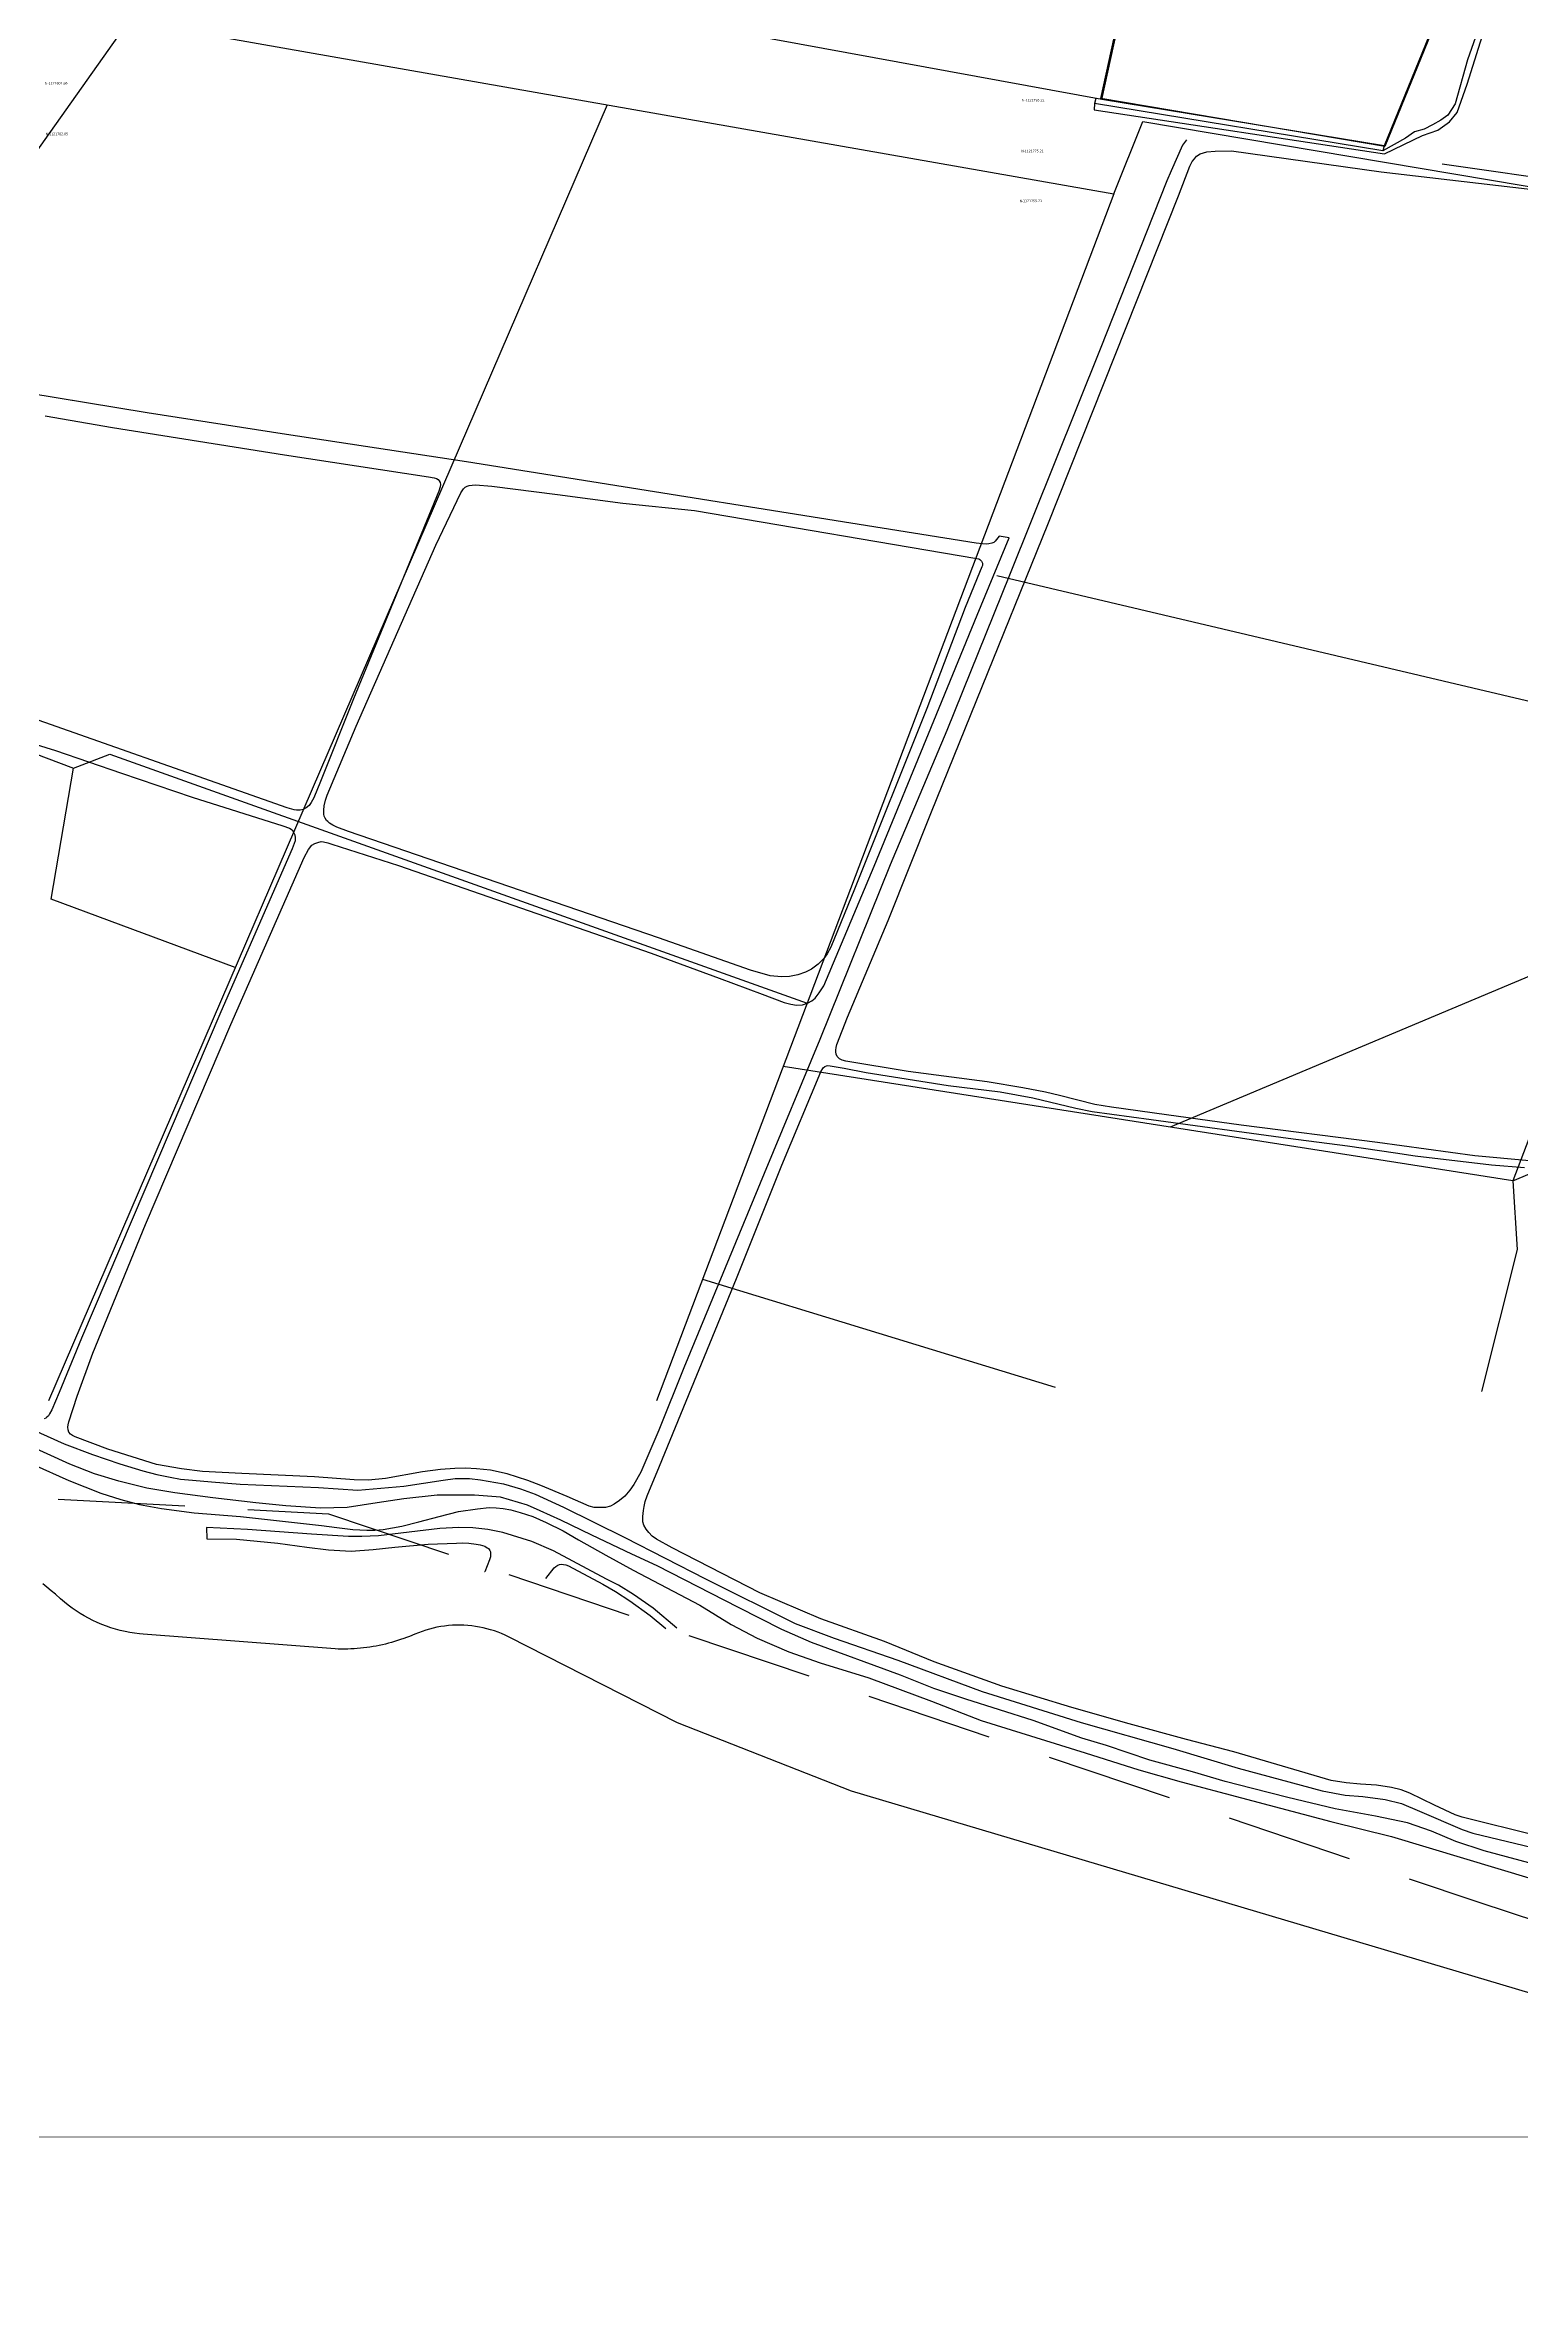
# Model space of a CAD drawing. Header units: metres. Extents: x 2 to 659295185, y -28 to 1124222152.
# Drawn here: x 656922 to 657504, y 1120925 to 1121817 of the extents above; entities that cross this region are included whole.
import ezdxf

# ---------------------------------------------------------------- set-up
doc = ezdxf.new("R2010")
doc.units = ezdxf.units.M
doc.header["$MEASUREMENT"] = 0
doc.linetypes.add('HIDDEN', pattern=[0.375, 0.25, -0.125])
for name, color, linetype, lineweight in [('area verde', 76, 'CONTINUOUS', 13), ('AT', 210, 'CONTINUOUS', 50), ('Limite Municipio', 1, 'HIDDEN', 30)]:
    doc.layers.add(name, color=color, linetype=linetype, lineweight=lineweight)
for name, color, linetype in [('CERCA', 7, 'CONTINUOUS'), ('División Parroquial', 130, 'CONTINUOUS'), ('MANZANA', 30, 'CONTINUOUS'), ('Numero de manzana', 6, 'CONTINUOUS'), ('Parcelas', 140, 'CONTINUOUS'), ('VERT.', 7, 'CONTINUOUS')]:
    doc.layers.add(name, color=color, linetype=linetype)
doc.styles.get("Standard").update_dxf_attribs({"font": 'tahoma.ttf'})

msp = doc.modelspace()

# ---------------------------------------------------------------- linework, layer by layer
at = {"layer": 'area verde', "lineweight": -3}
for p, q in [((657335.5435, 1121794.0726), (657335.3979, 1121791.5768)), ((657335.9934, 1121796.0213), (657335.5435, 1121794.0726)), ((657449.8028, 1121777.2509), (657449.2096, 1121775.3408))]:
    msp.add_line(p, q, dxfattribs=at)
at = {"layer": 'AT', "lineweight": -3}
msp.add_line((657338.4517, 1121795.6159), (657046.9419, 1121849.0303), dxfattribs=at)
at = {"layer": 'AT', "lineweight": 0}
msp.add_line((657343.1385, 1121817.1109), (657338.4517, 1121795.6159), dxfattribs=at)
at = {"layer": 'CERCA', "lineweight": 0}
msp.add_line((653811.9891, 1120992.707), (662155.7364, 1120989.7879), dxfattribs=at)
at = {"layer": 'División Parroquial', "color": 1, "flags": 128}
msp.add_lwpolyline([(657775.8941, 1120968.3047), (657239.5762, 1121128.0222), (657170.9625, 1121155.0167), (657104.5999, 1121188.7598), (657102.992, 1121189.5397), (657101.5902, 1121190.1495), (657100.1719, 1121190.7094), (657098.7289, 1121191.2293), (657097.2694, 1121191.6892), (657095.8016, 1121192.0991), (657094.3091, 1121192.4591), (657092.8166, 1121192.769), (657091.3076, 1121193.0289), (657089.7904, 1121193.2289), (657088.2649, 1121193.3789), (657086.7394, 1121193.4789), (657085.2139, 1121193.5188), (657083.6802, 1121193.5088), (657082.1547, 1121193.4489), (657080.6293, 1121193.3289), (657079.1038, 1121193.1589), (657077.5948, 1121192.939), (657076.0858, 1121192.659), (657074.5933, 1121192.3291), (657073.109, 1121191.9492), (657071.6413, 1121191.5193), (657070.19, 1121191.0394), (657068.7552, 1121190.5095), (657067.337, 1121189.9196), (657065.2837, 1121189.0698), (657064.1211, 1121188.6198), (657062.9502, 1121188.1899), (657061.7628, 1121187.79), (657060.5754, 1121187.4001), (657059.3797, 1121187.0302), (657058.1758, 1121186.6802), (657056.9719, 1121186.3603), (657055.7598, 1121186.0504), (657054.5394, 1121185.7704), (657053.319, 1121185.5105), (657052.0904, 1121185.2705), (657050.8618, 1121185.0506), (657049.6249, 1121184.8506), (657048.388, 1121184.6706), (657047.1429, 1121184.5207), (657045.8978, 1121184.3807), (657044.6526, 1121184.2707), (657043.4075, 1121184.1807), (657042.1541, 1121184.1208), (657040.909, 1121184.0708), (657039.6557, 1121184.0508), (657038.4105, 1121184.0408), (657037.1572, 1121184.0608), (657035.9038, 1121184.1108), (656960.2317, 1121189.9196), (656958.7144, 1121190.0596), (656956.8097, 1121190.2995), (656954.9131, 1121190.5994), (656953.0248, 1121190.9594), (656951.153, 1121191.3893), (656949.2977, 1121191.8892), (656947.4589, 1121192.4491), (656945.6448, 1121193.0789), (656943.8472, 1121193.7588), (656942.0743, 1121194.5086), (656940.3345, 1121195.3285), (656938.6276, 1121196.1983), (656936.9454, 1121197.1281), (656935.2962, 1121198.1179), (656933.6801, 1121199.1577), (656932.1051, 1121200.2675), (656930.5714, 1121201.4172), (656929.0789, 1121202.627), (656927.6276, 1121203.8867), (656925.5497, 1121205.7164), (656923.9005, 1121207.1061), (656922.2348, 1121208.4658), (656920.5444, 1121209.7955)], dxfattribs=at)
at = {"layer": 'Limite Municipio', "color": 4, "linetype": 'HIDDEN', "lineweight": -3, "ltscale": 200}
msp.add_lwpolyline([(655075.1492, 1121432.9456), (655547.0836, 1121394.8533), (655944.8136, 1121234.456), (655995.8801, 1121134.8063), (656136.1667, 1121081.4471), (656500.4186, 1121135.906), (656701.9718, 1121255.4717), (657033.331, 1121237.4654), (657486.7123, 1121084.2965), (657757.634, 1120995.3682), (658133.0216, 1120872.1497)], dxfattribs=at)
at = {"layer": 'MANZANA', "lineweight": -2}
for p, q in [((657497.8359, 1121854.3998), (657482.6883, 1121811.3086)), ((657482.5152, 1121801.6905), (657490.0766, 1121825.4957)), ((657482.6883, 1121811.3086), (657477.7243, 1121793.9221)), ((657478.5077, 1121790.5028), (657482.5152, 1121801.6905)), ((657449.2096, 1121775.3408), (657335.5435, 1121794.0726)), ((657477.7243, 1121793.9221), (657474.896, 1121789.373)), ((657461.7769, 1121782.7944), (657458.1673, 1121780.3124)), ((657465.6029, 1121783.9141), (657461.7769, 1121782.7944)), ((657464.9598, 1121781.3646), (657470.9792, 1121783.4942)), ((657468.8848, 1121785.5938), (657465.6029, 1121783.9141)), ((657472.1666, 1121787.4834), (657468.8848, 1121785.5938)), ((657470.9792, 1121783.4942), (657475.5639, 1121786.7236)), ((657474.896, 1121789.373), (657472.1666, 1121787.4834)), ((657475.5639, 1121786.7236), (657478.5077, 1121790.5028)), ((657370.1903, 1121777.5254), (657365.7375, 1121767.4375)), ((657371.8229, 1121779.635), (657370.1903, 1121777.5254)), ((657375.7974, 1121773.2363), (657377.2157, 1121774.1261)), ((657377.2157, 1121774.1261), (657379.8462, 1121774.906)), ((657379.8462, 1121774.906), (657383.128, 1121775.2559)), ((657383.128, 1121775.2559), (657389.5927, 1121775.2859)), ((657389.5927, 1121775.2859), (657448.5835, 1121767.0276)), ((657458.1673, 1121780.3124), (657449.2096, 1121775.3408)), ((657449.9212, 1121774.0911), (657464.9598, 1121781.3646)), ((657365.7375, 1121767.4375), (657364.0059, 1121763.5583)), ((657368.6318, 1121757.6095), (657373.0763, 1121769.3471)), ((657373.0763, 1121769.3471), (657374.0493, 1121771.1267)), ((657374.0493, 1121771.1267), (657374.9234, 1121772.2365)), ((657374.9234, 1121772.2365), (657375.7974, 1121773.2363)), ((657448.5835, 1121767.0276), (657514.039, 1121759.4691)), ((657364.0059, 1121763.5583), (657337.7759, 1121697.0818)), ((657347.9347, 1121705.6401), (657368.6318, 1121757.6095)), ((657317.0458, 1121627.8659), (657347.9347, 1121705.6401)), ((657337.7759, 1121697.0818), (657302.0136, 1121607.89)), ((656961.6994, 1121671.9769), (656900.8368, 1121681.9949)), ((656921.4844, 1121670.8072), (656948.135, 1121666.1681)), ((657016.7404, 1121663.3687), (656961.6994, 1121671.9769)), ((656948.135, 1121666.1681), (657015.8993, 1121655.4103)), ((657087.6876, 1121652.6209), (657016.7404, 1121663.3687)), ((657015.8993, 1121655.4103), (657072.7049, 1121646.7021)), ((657288.8038, 1121620.4474), (657087.6876, 1121652.6209)), ((657076.7866, 1121641.0732), (657043.1766, 1121559.0799)), ((657072.7049, 1121646.7021), (657075.0055, 1121646.2621)), ((657075.0055, 1121646.2621), (657075.8878, 1121646.0522)), ((657075.6735, 1121619.7275), (657085.4448, 1121640.3434)), ((657075.8878, 1121646.0522), (657076.5475, 1121645.6123)), ((657076.5475, 1121645.6123), (657076.9845, 1121645.0524)), ((657077.3226, 1121642.7329), (657076.7866, 1121641.0732)), ((657076.9845, 1121645.0524), (657077.3144, 1121644.3925)), ((657077.3144, 1121644.3925), (657077.4298, 1121643.6227)), ((657077.4298, 1121643.6227), (657077.3226, 1121642.7329)), ((657085.4448, 1121640.3434), (657086.5332, 1121641.893)), ((657086.5332, 1121641.893), (657087.1846, 1121642.5629)), ((657087.1846, 1121642.5629), (657087.9515, 1121643.0028)), ((657087.9515, 1121643.0028), (657088.8256, 1121643.2328)), ((657088.8256, 1121643.2328), (657089.9223, 1121643.4527)), ((657089.9223, 1121643.4527), (657091.2334, 1121643.4627)), ((657091.2334, 1121643.4627), (657097.7063, 1121643.0428)), ((657097.7063, 1121643.0428), (657123.5818, 1121639.7335)), ((657123.5818, 1121639.7335), (657149.3501, 1121636.3042)), ((657149.3501, 1121636.3042), (657177.6333, 1121633.3348)), ((657177.6333, 1121633.3348), (657289.0512, 1121614.4686)), ((657289.0759, 1121558.73), (657317.0458, 1121627.8659)), ((657289.2573, 1121592.1332), (657301.8322, 1121622.597)), ((657297.8907, 1121623.2468), (657296.3652, 1121621.3572)), ((657301.8322, 1121622.597), (657297.8907, 1121623.2468)), ((657044.2073, 1121548.2521), (657075.6735, 1121619.7275)), ((657291.327, 1121620.2374), (657288.8038, 1121620.4474)), ((657289.0512, 1121614.4686), (657289.818, 1121614.2587)), ((657289.818, 1121614.2587), (657290.2551, 1121614.0387)), ((657290.2551, 1121614.0387), (657290.5849, 1121613.8188)), ((657290.5849, 1121613.8188), (657290.9147, 1121613.3788)), ((657290.9147, 1121613.3788), (657291.1374, 1121612.9289)), ((657292.7535, 1121620.1275), (657291.327, 1121620.2374)), ((657293.8502, 1121620.2474), (657292.7535, 1121620.1275)), ((657294.9387, 1121620.4674), (657293.8502, 1121620.2474)), ((657295.8128, 1121620.8073), (657294.9387, 1121620.4674)), ((657296.3652, 1121621.3572), (657295.8128, 1121620.8073)), ((657302.0136, 1121607.89), (657277.2926, 1121546.6224)), ((657290.1726, 1121608.9497), (657284.5324, 1121595.0926)), ((657291.0384, 1121611.1593), (657290.1726, 1121608.9497)), ((657291.2528, 1121611.7192), (657291.0384, 1121611.1593)), ((657291.1374, 1121612.9289), (657291.2528, 1121612.599)), ((657291.2528, 1121612.599), (657291.2528, 1121612.1591)), ((657291.2528, 1121612.1591), (657291.2528, 1121611.7192)), ((657284.5324, 1121595.0926), (657269.3683, 1121555.2107)), ((657272.1307, 1121550.3617), (657289.2573, 1121592.1332)), ((657016.9548, 1121516.0587), (656880.3129, 1121564.2288)), ((657043.1766, 1121559.0799), (657030.1646, 1121526.5065)), ((657269.3683, 1121555.2107), (657240.8624, 1121483.9752)), ((657270.9763, 1121513.8591), (657289.0759, 1121558.73)), ((656908.2333, 1121544.1129), (656925.5743, 1121538.6541)), ((657032.8198, 1121520.9876), (657044.2073, 1121548.2521)), ((657248.6053, 1121493.0733), (657272.1307, 1121550.3617)), ((657277.2926, 1121546.6224), (657254.8474, 1121493.5432)), ((656925.5743, 1121538.6541), (656951.6889, 1121529.7059)), ((656951.6889, 1121529.7059), (656979.5681, 1121520.3178)), ((657030.1646, 1121526.5065), (657027.46, 1121519.9679)), ((656979.5681, 1121520.3178), (657015.2314, 1121508.9701)), ((657019.7007, 1121515.2888), (657016.9548, 1121516.0587)), ((657020.6819, 1121515.0788), (657019.7007, 1121515.2888)), ((657022.1084, 1121515.0788), (657020.6819, 1121515.0788)), ((657023.3123, 1121515.4188), (657022.1084, 1121515.0788)), ((657024.5162, 1121516.0886), (657023.3123, 1121515.4188)), ((657025.6047, 1121516.9785), (657024.5162, 1121516.0886)), ((657026.4787, 1121518.1982), (657025.6047, 1121516.9785)), ((657027.46, 1121519.9679), (657026.4787, 1121518.1982)), ((657031.4263, 1121515.1188), (657031.5252, 1121516.7785)), ((657031.4263, 1121513.5792), (657031.4263, 1121515.1188)), ((657031.5252, 1121516.7785), (657032.0612, 1121519.108)), ((657032.0612, 1121519.108), (657032.8198, 1121520.9876)), ((657015.2314, 1121508.9701), (657017.8701, 1121507.9803)), ((657017.8701, 1121507.9803), (657018.9668, 1121507.3304)), ((657018.9668, 1121507.3304), (657019.5193, 1121506.4406)), ((657019.5193, 1121506.4406), (657020.0717, 1121505.3408)), ((657031.6489, 1121512.7993), (657031.4263, 1121513.5792)), ((657031.987, 1121512.0295), (657031.6489, 1121512.7993)), ((657032.5394, 1121511.0397), (657031.987, 1121512.0295)), ((657032.9765, 1121510.5998), (657032.5394, 1121511.0397)), ((657033.7433, 1121509.9399), (657032.9765, 1121510.5998)), ((657034.9555, 1121509.1701), (657033.7433, 1121509.9399)), ((657036.6046, 1121508.4002), (657034.9555, 1121509.1701)), ((657041.2141, 1121506.7605), (657036.6046, 1121508.4002)), ((657163.4752, 1121464.7191), (657041.2141, 1121506.7605)), ((657254.064, 1121471.5377), (657270.9763, 1121513.8591)), ((657018.9998, 1121499.9119), (656990.7907, 1121435.535)), ((657020.08, 1121503.0213), (657018.9998, 1121499.9119)), ((657020.0717, 1121505.3408), (657020.1872, 1121504.2311)), ((657020.1872, 1121504.2311), (657020.08, 1121503.0213)), ((657023.7246, 1121496.4027), (657025.4645, 1121499.612)), ((657025.4645, 1121499.612), (657026.7756, 1121501.2817)), ((657026.7756, 1121501.2817), (657027.864, 1121501.9415)), ((657027.864, 1121501.9415), (657029.0679, 1121502.3914)), ((657029.0679, 1121502.3914), (657030.379, 1121502.7314)), ((657030.379, 1121502.7314), (657031.3685, 1121502.6214)), ((657031.3685, 1121502.6214), (657033.0177, 1121502.3014)), ((657033.0177, 1121502.3014), (657034.6586, 1121501.7516)), ((657034.6586, 1121501.7516), (657060.8887, 1121493.3533)), ((656994.757, 1121430.576), (657023.7246, 1121496.4027)), ((657060.8887, 1121493.3533), (657160.5397, 1121458.7303)), ((657254.8474, 1121493.5432), (657227.1001, 1121424.6273)), ((657228.6504, 1121445.8729), (657248.6053, 1121493.0733)), ((657240.8624, 1121483.9752), (657231.5364, 1121461.0398)), ((657238.0176, 1121433.4155), (657254.064, 1121471.5377)), ((657199.7981, 1121451.9417), (657163.4752, 1121464.7191)), ((657160.5397, 1121458.7303), (657187.4294, 1121448.7923)), ((657226.4157, 1121454.3812), (657223.7936, 1121452.3816)), ((657228.7081, 1121456.6008), (657226.4157, 1121454.3812)), ((657230.0192, 1121458.3804), (657228.7081, 1121456.6008)), ((657231.5364, 1121461.0398), (657230.0192, 1121458.3804)), ((657187.4294, 1121448.7923), (657204.3334, 1121442.5536)), ((657207.5905, 1121449.7621), (657199.7981, 1121451.9417)), ((657211.9773, 1121449.3422), (657207.5905, 1121449.7621)), ((657215.1519, 1121449.4622), (657211.9773, 1121449.3422)), ((657218.4338, 1121450.1421), (657215.1519, 1121449.4622)), ((657221.5012, 1121451.1519), (657218.4338, 1121450.1421)), ((657223.7936, 1121452.3816), (657221.5012, 1121451.1519)), ((657226.9105, 1121442.9935), (657228.6504, 1121445.8729)), ((656990.7907, 1121435.535), (656935.7992, 1121306.7712)), ((657204.3334, 1121442.5536), (657213.1152, 1121439.2743)), ((657213.1152, 1121439.2743), (657215.7456, 1121438.5144)), ((657215.7456, 1121438.5144), (657217.939, 1121438.1945)), ((657217.939, 1121438.1945), (657220.2396, 1121438.3145)), ((657220.2396, 1121438.3145), (657222.3258, 1121438.9843)), ((657222.3258, 1121438.9843), (657223.9585, 1121439.8842)), ((657223.9585, 1121439.8842), (657225.2696, 1121440.9939)), ((657225.2696, 1121440.9939), (657226.9105, 1121442.9935)), ((656961.1304, 1121351.6821), (656994.757, 1121430.576)), ((657233.903, 1121422.6677), (657238.0176, 1121433.4155)), ((657227.1001, 1121424.6273), (657205.1909, 1121371.778)), ((657233.4742, 1121420.4581), (657233.5731, 1121421.4479)), ((657233.4742, 1121419.7882), (657233.4742, 1121420.4581)), ((657233.5896, 1121418.7984), (657233.4742, 1121419.7882)), ((657233.5731, 1121421.4479), (657233.903, 1121422.6677)), ((657234.0349, 1121417.9186), (657233.5896, 1121418.7984)), ((657234.9089, 1121417.0388), (657234.0349, 1121417.9186)), ((657235.8985, 1121416.4889), (657234.9089, 1121417.0388)), ((657212.1916, 1121375.0174), (657227.4794, 1121411.9098)), ((657227.4794, 1121411.9098), (657228.4607, 1121413.4695)), ((657228.4607, 1121413.4695), (657229.1204, 1121414.0194)), ((657229.1204, 1121414.0194), (657229.7718, 1121414.2494)), ((657229.7718, 1121414.2494), (657230.3243, 1121414.3594)), ((657230.3243, 1121414.3594), (657231.1983, 1121414.2494)), ((657231.1983, 1121414.2494), (657236.6818, 1121413.2796)), ((657237.4322, 1121416.049), (657235.8985, 1121416.4889)), ((657236.6818, 1121413.2796), (657245.4554, 1121411.6599)), ((657261.9965, 1121411.9598), (657237.4322, 1121416.049)), ((657245.4554, 1121411.6599), (657277.8038, 1121406.491)), ((657293.1411, 1121407.8907), (657261.9965, 1121411.9598)), ((657277.8038, 1121406.491), (657298.3112, 1121403.9315)), ((657307.2827, 1121405.5211), (657293.1411, 1121407.8907)), ((657298.3112, 1121403.9315), (657311.1418, 1121401.6619)), ((657316.1717, 1121403.9015), (657307.2827, 1121405.5211)), ((657311.1418, 1121401.6619), (657328.1447, 1121397.5328)), ((657321.6552, 1121402.5917), (657316.1717, 1121403.9015)), ((657335.5907, 1121399.0125), (657321.6552, 1121402.5917)), ((657342.1709, 1121397.9327), (657335.5907, 1121399.0125)), ((657328.1447, 1121397.5328), (657334.6095, 1121396.243)), ((657334.6095, 1121396.243), (657357.8627, 1121393.0237)), ((657363.874, 1121394.9333), (657342.1709, 1121397.9327)), ((657357.8627, 1121393.0237), (657411.9142, 1121385.6352)), ((657393.3776, 1121390.8541), (657363.874, 1121394.9333)), ((657447.2065, 1121384.0155), (657393.3776, 1121390.8541)), ((657411.9142, 1121385.6352), (657435.2665, 1121382.6358)), ((657435.2665, 1121382.6358), (657454.2402, 1121379.8464)), ((657485.5826, 1121378.6566), (657447.2065, 1121384.0155)), ((657194.1992, 1121330.2565), (657212.1916, 1121375.0174)), ((657454.2402, 1121379.8464), (657462.0242, 1121378.6666)), ((657462.0242, 1121378.6666), (657492.0639, 1121375.1473)), ((657507.0713, 1121376.757), (657485.5826, 1121378.6566)), ((657492.0639, 1121375.1473), (657505.1088, 1121374.0975)), ((657205.1909, 1121371.778), (657173.4279, 1121295.1036)), ((656940.3179, 1121300.8225), (656961.1304, 1121351.6821)), ((657163.8463, 1121256.2415), (657194.1992, 1121330.2565)), ((656935.7992, 1121306.7712), (656927.0174, 1121285.2856)), ((656934.15, 1121283.8759), (656940.3179, 1121300.8225)), ((657173.4279, 1121295.1036), (657163.5659, 1121270.5086)), ((656927.0174, 1121285.2856), (656924.0901, 1121278.517)), ((656930.794, 1121273.688), (656934.15, 1121283.8759)), ((656904.8113, 1121276.0075), (656928.9716, 1121265.0497)), ((656921.806, 1121275.1977), (656921.1463, 1121274.9677)), ((656922.2348, 1121275.5276), (656921.806, 1121275.1977)), ((656922.7873, 1121276.0775), (656922.2348, 1121275.5276)), ((656923.216, 1121276.8573), (656922.7873, 1121276.0775)), ((656924.0901, 1121278.517), (656923.216, 1121276.8573)), ((656931.198, 1121256.9814), (656913.2963, 1121265.1997)), ((656930.4724, 1121271.5784), (656930.5796, 1121272.5782)), ((656930.5878, 1121270.5886), (656930.4724, 1121271.5784)), ((656930.5796, 1121272.5782), (656930.794, 1121273.688)), ((656930.8105, 1121269.6988), (656930.5878, 1121270.5886)), ((656931.4701, 1121268.929), (656930.8105, 1121269.6988)), ((656932.2452, 1121268.3791), (656931.4701, 1121268.929)), ((656933.3419, 1121267.8292), (656932.2452, 1121268.3791)), ((656946.2962, 1121262.9102), (656933.3419, 1121267.8292)), ((657163.5659, 1121270.5086), (657156.5157, 1121253.882)), ((656899.4927, 1121264.6998), (656930.7857, 1121250.5727)), ((656928.9716, 1121265.0497), (656940.1612, 1121260.9006)), ((656940.9693, 1121253.1622), (656931.198, 1121256.9814)), ((656940.1612, 1121260.9006), (656950.9221, 1121257.1813)), ((656965.4925, 1121256.9114), (656946.2962, 1121262.9102)), ((656950.9221, 1121257.1813), (656960.0255, 1121254.3519)), ((656975.2556, 1121255.1917), (656965.4925, 1121256.9114)), ((657158.9647, 1121244.6039), (657163.8463, 1121256.2415)), ((656930.7857, 1121250.5727), (656943.4101, 1121245.5337)), ((656950.6252, 1121250.3227), (656940.9693, 1121253.1622)), ((656961.5922, 1121247.6033), (656950.6252, 1121250.3227)), ((656960.0255, 1121254.3519), (656965.6244, 1121252.9322)), ((656972.6664, 1121245.6637), (656961.5922, 1121247.6033)), ((656965.6244, 1121252.9322), (656970.7781, 1121251.8524)), ((656970.7781, 1121251.8524), (656974.9422, 1121251.0926)), ((656974.9422, 1121251.0926), (656979.6588, 1121250.6727)), ((656983.5921, 1121254.122), (656975.2556, 1121255.1917)), ((656979.6588, 1121250.6727), (656987.1131, 1121250.0428)), ((656999.0448, 1121253.4121), (656983.5921, 1121254.122)), ((656987.1131, 1121250.0428), (656998.4016, 1121249.203)), ((656998.4016, 1121249.203), (657029.3153, 1121247.7933)), ((657027.7568, 1121251.9924), (656999.0448, 1121253.4121)), ((657043.4322, 1121250.8426), (657027.7568, 1121251.9924)), ((657029.3153, 1121247.7933), (657044.8752, 1121246.7535)), ((657049.0229, 1121250.7626), (657043.4322, 1121250.8426)), ((657044.8752, 1121246.7535), (657062.9501, 1121248.3831)), ((657055.8175, 1121251.3425), (657049.0229, 1121250.7626)), ((657070.3796, 1121253.952), (657055.8175, 1121251.3425)), ((657062.9501, 1121248.3831), (657078.5018, 1121250.7726)), ((657077.4958, 1121254.9718), (657070.3796, 1121253.952)), ((657083.0865, 1121255.3317), (657077.4958, 1121254.9718)), ((657078.5018, 1121250.7726), (657083.3256, 1121251.3525)), ((657087.3578, 1121255.4617), (657083.0865, 1121255.3317)), ((657083.3256, 1121251.3525), (657088.908, 1121251.3725)), ((657091.7446, 1121255.1518), (657087.3578, 1121255.4617)), ((657088.908, 1121251.3725), (657093.2948, 1121250.8426)), ((657097.2281, 1121254.6219), (657091.7446, 1121255.1518)), ((657093.2948, 1121250.8426), (657102.291, 1121249.223)), ((657103.8083, 1121253.2122), (657097.2281, 1121254.6219)), ((657102.291, 1121249.223), (657109.0939, 1121247.2634)), ((657111.9304, 1121250.5927), (657103.8083, 1121253.2122)), ((657117.0841, 1121248.6231), (657111.9304, 1121250.5927)), ((657127.4079, 1121244.244), (657117.0841, 1121248.6231)), ((657153.7946, 1121249.003), (657152.1619, 1121246.7935)), ((657156.5157, 1121253.882), (657153.7946, 1121249.003)), ((656943.4101, 1121245.5337), (656951.3096, 1121243.1342)), ((656951.3096, 1121243.1342), (656958.6649, 1121241.1846)), ((656958.6649, 1121241.1846), (656967.4385, 1121239.5549)), ((656967.4385, 1121239.5549), (656980.2608, 1121237.8453)), ((656987.6903, 1121243.7441), (656972.6664, 1121245.6637)), ((657004.685, 1121241.7145), (656987.6903, 1121243.7441)), ((657016.526, 1121240.5547), (657004.685, 1121241.7145)), ((657030.1152, 1121239.6149), (657016.526, 1121240.5547)), ((657040.6369, 1121239.9948), (657030.1152, 1121239.6149)), ((657052.4614, 1121241.8145), (657040.6369, 1121239.9948)), ((657062.9748, 1121243.4141), (657052.4614, 1121241.8145)), ((657076.1187, 1121244.7939), (657062.9748, 1121243.4141)), ((657090.9118, 1121244.8639), (657076.1187, 1121244.7939)), ((657076.9268, 1121236.3956), (657084.5872, 1121238.4152)), ((657084.5872, 1121238.4152), (657092.1404, 1121239.445)), ((657101.1036, 1121244.024), (657090.9118, 1121244.8639)), ((657092.1404, 1121239.445), (657096.7416, 1121239.9049)), ((657096.7416, 1121239.9049), (657099.4792, 1121239.8049)), ((657099.4792, 1121239.8049), (657102.2251, 1121239.4949)), ((657111.8562, 1121240.8647), (657101.1036, 1121244.024)), ((657102.2251, 1121239.4949), (657105.1853, 1121239.065)), ((657105.1853, 1121239.065), (657108.9124, 1121237.9753)), ((657109.0939, 1121247.2634), (657114.8, 1121245.1838)), ((657116.8037, 1121238.6651), (657111.8562, 1121240.8647)), ((657114.8, 1121245.1838), (657125.9978, 1121240.0348)), ((657124.9259, 1121234.9459), (657116.8037, 1121238.6651)), ((657125.9978, 1121240.0348), (657150.1582, 1121228.0873)), ((657136.1897, 1121240.4148), (657127.4079, 1121244.244)), ((657138.1605, 1121239.9848), (657136.1897, 1121240.4148)), ((657140.3539, 1121239.8749), (657138.1605, 1121239.9848)), ((657142.5472, 1121239.9948), (657140.3539, 1121239.8749)), ((657144.518, 1121240.4547), (657142.5472, 1121239.9948)), ((657145.9363, 1121241.2346), (657144.518, 1121240.4547)), ((657148.1214, 1121242.6743), (657145.9363, 1121241.2346)), ((657150.1994, 1121244.344), (657148.1214, 1121242.6743)), ((657152.1619, 1121246.7935), (657150.1994, 1121244.344)), ((657157.3568, 1121236.4156), (657157.5629, 1121238.7351)), ((657157.5629, 1121238.7351), (657157.7773, 1121240.2848)), ((657157.7773, 1121240.2848), (657158.2061, 1121242.2844)), ((657158.2061, 1121242.2844), (657158.9647, 1121244.6039)), ((656980.2608, 1121237.8453), (656998.5748, 1121236.3756)), ((657001.3372, 1121231.1966), (656985.2248, 1121232.0065)), ((656985.2248, 1121232.0065), (656985.2413, 1121227.5874)), ((656998.5748, 1121236.3756), (657030.478, 1121232.8663)), ((657026.5447, 1121229.427), (657001.3372, 1121231.1966)), ((657030.478, 1121232.8663), (657036.6129, 1121232.0165)), ((657036.6129, 1121232.0165), (657042.8632, 1121231.2666)), ((657042.8632, 1121231.2666), (657048.4539, 1121230.9567)), ((657048.4539, 1121230.9567), (657051.5214, 1121230.9767)), ((657051.5214, 1121230.9767), (657054.8115, 1121231.2066)), ((657077.1659, 1121231.6365), (657052.9561, 1121228.7671)), ((657054.8115, 1121231.2066), (657062.2575, 1121232.5664)), ((657062.2575, 1121232.5664), (657068.9366, 1121234.256)), ((657068.9366, 1121234.256), (657076.9268, 1121236.3956)), ((657084.7191, 1121232.0065), (657077.1659, 1121231.6365)), ((657090.2026, 1121231.9165), (657084.7191, 1121232.0065)), ((657096.1231, 1121231.2766), (657090.2026, 1121231.9165)), ((657102.0437, 1121230.0869), (657096.1231, 1121231.2766)), ((657113.4559, 1121226.4876), (657102.0437, 1121230.0869)), ((657108.9124, 1121237.9753), (657113.8517, 1121236.3356)), ((657113.8517, 1121236.3356), (657119.228, 1121234.0361)), ((657119.228, 1121234.0361), (657125.8247, 1121230.7467)), ((657137.2287, 1121229.0271), (657124.9259, 1121234.9459)), ((657125.8247, 1121230.7467), (657131.9761, 1121227.2374)), ((657157.365, 1121234.316), (657157.3568, 1121236.4156)), ((657157.7031, 1121232.9863), (657157.365, 1121234.316)), ((657158.5854, 1121231.3366), (657157.7031, 1121232.9863)), ((657159.6821, 1121230.0069), (657158.5854, 1121231.3366)), ((657161.0097, 1121228.6871), (657159.6821, 1121230.0069)), ((656985.2413, 1121227.5874), (656996.9669, 1121227.4174)), ((656996.9669, 1121227.4174), (657013.3019, 1121225.8277)), ((657013.3019, 1121225.8277), (657024.7059, 1121224.328)), ((657024.7059, 1121224.328), (657033.2568, 1121223.2582)), ((657041.1234, 1121228.4972), (657026.5447, 1121229.427)), ((657033.2568, 1121223.2582), (657042.2448, 1121222.7484)), ((657046.3842, 1121228.5172), (657041.1234, 1121228.4972)), ((657042.2448, 1121222.7484), (657050.9029, 1121223.3382)), ((657052.9561, 1121228.7671), (657046.3842, 1121228.5172)), ((657050.9029, 1121223.3382), (657059.4456, 1121224.258)), ((657059.4456, 1121224.258), (657072.5895, 1121225.4278)), ((657072.5895, 1121225.4278), (657083.7626, 1121225.9177)), ((657083.7626, 1121225.9177), (657086.0632, 1121225.9277)), ((657086.0632, 1121225.9277), (657088.6936, 1121225.8277)), ((657088.6936, 1121225.8277), (657091.5467, 1121225.5078)), ((657091.5467, 1121225.5078), (657093.0804, 1121225.1779)), ((657093.0804, 1121225.1779), (657094.944, 1121224.638)), ((657094.944, 1121224.638), (657095.9335, 1121223.9781)), ((657095.9335, 1121223.9781), (657096.3705, 1121223.7581)), ((657096.3705, 1121223.7581), (657096.7086, 1121223.3182)), ((657096.7086, 1121223.3182), (657096.923, 1121222.9883)), ((657096.923, 1121222.9883), (657097.1456, 1121222.4384)), ((657097.1456, 1121222.4384), (657097.2611, 1121221.7686)), ((657097.2611, 1121221.2187), (657097.1539, 1121220.4488)), ((657097.2611, 1121221.7686), (657097.2611, 1121221.2187)), ((657122.0233, 1121222.8783), (657113.4559, 1121226.4876)), ((657143.0008, 1121211.6906), (657122.0233, 1121222.8783)), ((657131.9761, 1121227.2374), (657142.7369, 1121221.0887)), ((657152.9288, 1121221.4686), (657137.2287, 1121229.0271)), ((657142.7369, 1121221.0887), (657153.506, 1121215.1599)), ((657150.1582, 1121228.0873), (657182.0119, 1121211.7506)), ((657162.9227, 1121216.8596), (657152.9288, 1121221.4686)), ((657162.6589, 1121227.4774), (657161.0097, 1121228.6871)), ((657168.9175, 1121224.0781), (657162.6589, 1121227.4774)), ((657203.4016, 1121206.2017), (657168.9175, 1121224.0781)), ((657094.9935, 1121214.57), (657094.878, 1121214.57)), ((657096.8323, 1121219.2291), (657094.9935, 1121214.57)), ((657097.1539, 1121220.4488), (657096.8323, 1121219.2291)), ((657118.9971, 1121211.9106), (657122.3779, 1121216.1297)), ((657122.3779, 1121216.1297), (657123.0376, 1121216.6896)), ((657123.0376, 1121216.6896), (657123.7962, 1121217.2395)), ((657123.7962, 1121217.2395), (657124.4559, 1121217.4694)), ((657124.4559, 1121217.4694), (657125.2227, 1121217.5794)), ((657125.2227, 1121217.5794), (657125.9896, 1121217.4794)), ((657125.9896, 1121217.4794), (657126.8637, 1121217.3694)), ((657126.8637, 1121217.3694), (657127.9686, 1121216.9295)), ((657127.9686, 1121216.9295), (657141.5825, 1121209.691)), ((657147.7256, 1121209.2711), (657143.0008, 1121211.6906)), ((657153.506, 1121215.1599), (657179.7525, 1121201.3427)), ((657194.9908, 1121200.4129), (657162.9227, 1121216.8596)), ((657182.0119, 1121211.7506), (657217.3783, 1121194.2142)), ((657141.5825, 1121209.691), (657146.53, 1121206.8416)), ((657146.53, 1121206.8416), (657152.1372, 1121203.1024)), ((657153.6544, 1121205.5419), (657147.7256, 1121209.2711)), ((657152.1372, 1121203.1024), (657160.1604, 1121197.2735)), ((657161.3478, 1121200.153), (657153.6544, 1121205.5419)), ((657227.5619, 1121196.0238), (657203.4016, 1121206.2017)), ((657160.1604, 1121197.2735), (657166.32, 1121192.2146)), ((657170.6986, 1121192.3445), (657161.3478, 1121200.153)), ((657179.7525, 1121201.3427), (657192.1707, 1121193.7643)), ((657192.1707, 1121193.7643), (657202.3873, 1121188.3953)), ((657212.1257, 1121191.7547), (657194.9908, 1121200.4129)), ((657217.3783, 1121194.2142), (657232.7403, 1121188.3054)), ((657252.6952, 1121187.0656), (657227.5619, 1121196.0238)), ((657202.3873, 1121188.3953), (657214.9045, 1121183.0264)), ((657223.876, 1121186.6057), (657212.1257, 1121191.7547)), ((657258.9951, 1121173.7083), (657223.876, 1121186.6057)), ((657232.7403, 1121188.3054), (657257.8736, 1121179.6771)), ((657272.2296, 1121179.0772), (657252.6952, 1121187.0656)), ((657214.9045, 1121183.0264), (657227.3063, 1121178.6573)), ((657227.3063, 1121178.6573), (657246.5109, 1121172.6585)), ((657257.8736, 1121179.6771), (657291.1291, 1121167.3296)), ((657298.9049, 1121169.4592), (657272.2296, 1121179.0772)), ((657246.5109, 1121172.6585), (657271.2072, 1121163.4804)), ((657272.1719, 1121168.4594), (657258.9951, 1121173.7083)), ((657284.7881, 1121164.3102), (657272.1719, 1121168.4594)), ((657291.1291, 1121167.3296), (657330.1979, 1121155.1121)), ((657326.5533, 1121161.0709), (657298.9049, 1121169.4592)), ((657271.2072, 1121163.4804), (657290.7416, 1121155.932)), ((657311.2407, 1121155.912), (657284.7881, 1121164.3102)), ((657349.1551, 1121154.5322), (657326.5533, 1121161.0709)), ((657290.7416, 1121155.932), (657331.7894, 1121143.1745)), ((657330.4453, 1121148.9234), (657311.2407, 1121155.912)), ((657330.1979, 1121155.1121), (657366.4054, 1121144.7642)), ((657371.757, 1121148.4435), (657349.1551, 1121154.5322)), ((657340.2084, 1121145.974), (657330.4453, 1121148.9234)), ((657331.7894, 1121143.1745), (657352.9647, 1121136.4159)), ((657357.335, 1121140.1952), (657340.2084, 1121145.974)), ((657374.1153, 1121135.6161), (657357.335, 1121140.1952)), ((657366.4054, 1121144.7642), (657392.1902, 1121137.0258)), ((657390.4091, 1121143.5445), (657371.757, 1121148.4435)), ((657409.6137, 1121137.8756), (657390.4091, 1121143.5445)), ((657352.9647, 1121136.4159), (657369.646, 1121131.7269)), ((657369.646, 1121131.7269), (657393.4518, 1121125.4182)), ((657387.0695, 1121131.8069), (657374.1153, 1121135.6161)), ((657397.8139, 1121129.0874), (657387.0695, 1121131.8069)), ((657392.1902, 1121137.0258), (657425.3302, 1121128.1076)), ((657428.8182, 1121132.2068), (657409.6137, 1121137.8756)), ((657434.7387, 1121131.247), (657428.8182, 1121132.2068)), ((657393.4518, 1121125.4182), (657428.777, 1121116.0601)), ((657411.7493, 1121125.4981), (657397.8139, 1121129.0874)), ((657430.4014, 1121121.0491), (657411.7493, 1121125.4981)), ((657425.3302, 1121128.1076), (657434.4336, 1121126.378)), ((657434.4336, 1121126.378), (657441.3354, 1121125.8481)), ((657440.4366, 1121130.7171), (657434.7387, 1121131.247)), ((657446.687, 1121130.2972), (657440.4366, 1121130.7171)), ((657441.3354, 1121125.8481), (657450.2162, 1121124.6783)), ((657452.7147, 1121129.4373), (657446.687, 1121130.2972)), ((657450.2162, 1121124.6783), (657456.582, 1121123.1586)), ((657456.45, 1121128.5775), (657452.7147, 1121129.4373)), ((657459.8473, 1121127.1478), (657456.45, 1121128.5775)), ((657456.582, 1121123.1586), (657463.7146, 1121120.0892)), ((657469.6269, 1121122.4388), (657459.8473, 1121127.1478)), ((657477.7491, 1121118.7095), (657469.6269, 1121122.4388)), ((657428.777, 1121116.0601), (657452.6899, 1121110.0913)), ((657446.4066, 1121118.1296), (657430.4014, 1121121.0491)), ((657459.0228, 1121115.5302), (657446.4066, 1121118.1296)), ((657468.4642, 1121112.1509), (657459.0228, 1121115.5302)), ((657463.7146, 1121120.0892), (657480.5114, 1121112.8607)), ((657480.4949, 1121117.7297), (657477.7491, 1121118.7095)), ((657510.114, 1121110.3412), (657480.4949, 1121117.7297)), ((657452.6899, 1121110.0913), (657536.6326, 1121084.7964)), ((657478.0129, 1121108.1017), (657468.4642, 1121112.1509)), ((657489.2108, 1121104.4924), (657478.0129, 1121108.1017)), ((657480.5114, 1121112.8607), (657484.791, 1121111.441)), ((657484.791, 1121111.441), (657508.2669, 1121105.8022)), ((657546.371, 1121089.0456), (657489.2108, 1121104.4924))]:
    msp.add_line(p, q, dxfattribs=at)
at = {"layer": 'MANZANA', "lineweight": -3}
msp.add_line((657335.3979, 1121791.5768), (657449.9212, 1121774.0911), dxfattribs=at)
at = {"layer": 'MANZANA'}
for points in [[(656863.3874, 1121697.9068), (656954.7149, 1121826.6457), (657343.1321, 1121758.4251), (657162.6777, 1121281.9813)], [(657143.2403, 1121793.5336), (656922.8053, 1121281.9813)], [(657343.1321, 1121758.4251), (657354.5444, 1121786.9557), (657641.3221, 1121738.6191), (657500.4796, 1121368.9075), (657212.6756, 1121413.9881)], [(658046.1055, 1121676.1019), (657365.3518, 1121390.0735)], [(657296.9182, 1121607.6796), (657982.425, 1121445.9308)], [(656780.2635, 1121589.3486), (656932.7083, 1121531.7567), (656947.0126, 1121537.2583), (657222.1131, 1121438.9054)], [(656996.5065, 1121453.016), (656923.9056, 1121480.0411), (656932.7083, 1121531.7567)], [(657500.4796, 1121368.9075), (657526.8876, 1121379.9109), (657919.3347, 1121304.1886)], [(657500.4796, 1121368.9075), (657502.1937, 1121341.7219), (657488.1795, 1121285.6649)], [(657180.8734, 1121330.0224), (657320.0252, 1121287.483)]]:
    msp.add_lwpolyline(points, dxfattribs=at)
at = {"layer": 'MANZANA', "lineweight": -2}
msp.add_lwpolyline([(657525.9708, 1121762.3985), (657472.6779, 1121770.007)], dxfattribs=at)
at = {"layer": 'Numero de manzana', "lineweight": -3}
msp.add_lwpolyline([(657362.5244, 1121906.022), (657502.7308, 1121907.3669), (657449.8028, 1121777.2509), (657338.4517, 1121795.6159), (657362.5244, 1121906.022)], dxfattribs=at)
at = {"layer": 'VERT.', "lineweight": -3}
msp.add_lwpolyline([(657362, 1121906), (657503, 1121907), (657450, 1121777), (657338, 1121796), (657362, 1121906)], dxfattribs=at)

# ---------------------------------------------------------------- texts
at = {"layer": 'Parcelas', "lineweight": 18, "char_height": 1, "width": 10.220269, "attachment_point": 1, "rotation": 0.179457}
for s, insert in [('N-1121801.86', (656921.4877, 1121802.5038)), ('N-1121795.22', (657306.9358, 1121795.8157)), ('N-1121782.05', (656921.7217, 1121782.4649)), ('N-1121775.21', (657306.6128, 1121775.7326)), ('N-1121755.21', (657305.9576, 1121756.0677))]:
    msp.add_mtext(s, dxfattribs=dict(at, insert=insert))

doc.saveas('drawing.dxf')
